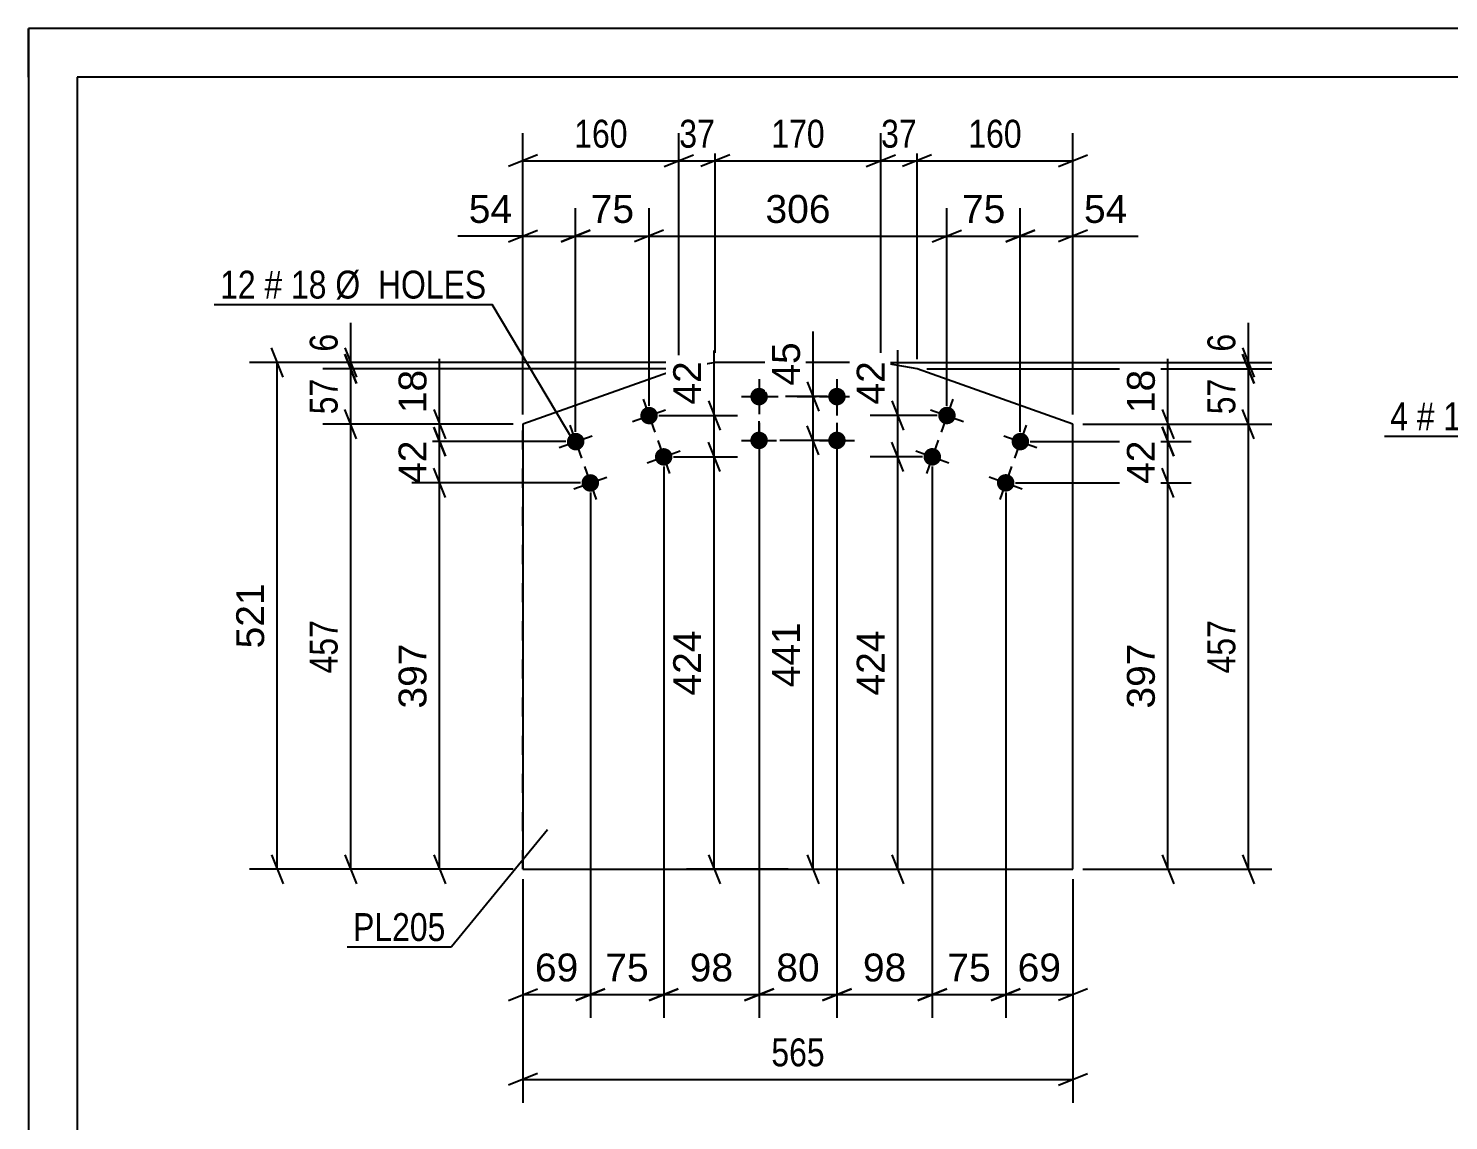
# Model space of a CAD drawing. Header units: millimetres. Extents: x 0 to 420, y 0 to 297.
# Drawn here: x 0 to 145.9, y 184.8 to 297 of the extents above; entities that cross this region are included whole.
import ezdxf

# ---------------------------------------------------------------- set-up
doc = ezdxf.new("R2010")
doc.units = ezdxf.units.MM
doc.linetypes.add('DXK_LINE_DOT2', pattern=[3.9198, 1.9599, -1.9599])
doc.styles.add('Arial', font='ARIAL.TTF', dxfattribs={"height": 0.2})
doc.styles.add('Arial Narrow', font='ARIALN.TTF', dxfattribs={"height": 0.2})

# ---------------------------------------------------------------- blocks, each defined once
blk = doc.blocks.new('Unknown-317404647-1115')
at = {"color": 5, "linetype": 'Continuous'}
for p, q in [((420, 297), (0, 297)), ((0, 297), (0, 0)), ((0, 292), (0, 297)), ((415, 292), (5, 292)), ((5, 292), (5, 5))]:
    blk.add_line(p, q, dxfattribs=at)
blk = doc.blocks.new('Bolt-317404647-8566 - 8560')
at = {"linetype": 'Continuous'}
for points in [[(64.62, 256.94), (64.54, 256.77), (64.43, 256.62), (64.29, 256.49), (64.13, 256.4), (63.95, 256.34), (63.76, 256.33), (63.57, 256.35), (63.39, 256.41), (63.23, 256.51), (63.09, 256.63), (62.99, 256.79), (62.91, 256.96), (62.88, 257.15), (62.88, 257.33), (62.92, 257.52), (63, 257.69), (63.11, 257.84), (63.25, 257.96), (63.42, 258.05), (63.6, 258.11), (63.78, 258.13), (63.97, 258.1), (64.15, 258.04), (64.31, 257.95), (64.45, 257.82), (64.56, 257.67), (64.63, 257.49), (64.67, 257.31), (64.67, 257.12)], [(57.08, 254.26), (57, 254.09), (56.89, 253.94), (56.75, 253.82), (56.59, 253.73), (56.41, 253.67), (56.22, 253.65), (56.03, 253.67), (55.85, 253.74), (55.69, 253.83), (55.55, 253.96), (55.45, 254.11), (55.37, 254.29), (55.34, 254.47), (55.34, 254.66), (55.38, 254.84), (55.46, 255.01), (55.57, 255.16), (55.71, 255.29), (55.88, 255.38), (56.06, 255.44), (56.24, 255.45), (56.43, 255.43), (56.61, 255.37), (56.77, 255.27), (56.91, 255.15), (57.02, 254.99), (57.09, 254.82), (57.13, 254.63), (57.13, 254.45)], [(66.13, 252.7), (66.05, 252.53), (65.94, 252.37), (65.79, 252.25), (65.63, 252.16), (65.45, 252.1), (65.26, 252.09), (65.08, 252.11), (64.9, 252.17), (64.74, 252.27), (64.6, 252.39), (64.49, 252.55), (64.42, 252.72), (64.38, 252.9), (64.38, 253.09), (64.42, 253.28), (64.5, 253.45), (64.62, 253.6), (64.76, 253.72), (64.92, 253.81), (65.1, 253.87), (65.29, 253.89), (65.48, 253.86), (65.65, 253.8), (65.81, 253.71), (65.95, 253.58), (66.06, 253.42), (66.14, 253.25), (66.17, 253.07), (66.17, 252.88)], [(58.59, 250.02), (58.51, 249.85), (58.4, 249.7), (58.25, 249.58), (58.09, 249.48), (57.91, 249.43), (57.72, 249.41), (57.54, 249.43), (57.36, 249.49), (57.2, 249.59), (57.06, 249.72), (56.95, 249.87), (56.88, 250.05), (56.84, 250.23), (56.84, 250.42), (56.88, 250.6), (56.96, 250.77), (57.08, 250.92), (57.22, 251.05), (57.38, 251.14), (57.56, 251.19), (57.75, 251.21), (57.94, 251.19), (58.11, 251.13), (58.28, 251.03), (58.41, 250.9), (58.52, 250.75), (58.6, 250.58), (58.63, 250.39), (58.63, 250.2)]]:
    blk.add_hatch(color=1, dxfattribs=at).paths.add_polyline_path(points)
at = {"color": 1, "linetype": 'Continuous'}
for p, q in [((63.17, 258.92), (64.37, 255.53)), ((62.07, 256.63), (65.47, 257.83)), ((55.63, 256.25), (56.83, 252.86)), ((54.54, 253.95), (57.93, 255.15)), ((64.67, 254.68), (65.88, 251.29)), ((63.58, 252.38), (66.97, 253.59)), ((57.13, 252.01), (58.34, 248.62)), ((56.04, 249.71), (59.43, 250.91))]:
    blk.add_line(p, q, dxfattribs=at)
blk = doc.blocks.new('Bolt-317404647-8571 - 8560')
at = {"linetype": 'Continuous'}
for points in [[(75.93, 258.88), (75.85, 258.71), (75.73, 258.56), (75.59, 258.44), (75.43, 258.35), (75.25, 258.29), (75.06, 258.28), (74.87, 258.3), (74.69, 258.36), (74.53, 258.46), (74.4, 258.59), (74.29, 258.74), (74.22, 258.92), (74.18, 259.1), (74.18, 259.29), (74.23, 259.47), (74.31, 259.64), (74.42, 259.79), (74.56, 259.92), (74.73, 260.01), (74.91, 260.06), (75.1, 260.08), (75.28, 260.05), (75.46, 259.99), (75.62, 259.89), (75.76, 259.77), (75.87, 259.61), (75.94, 259.44), (75.97, 259.25), (75.97, 259.06)], [(83.93, 258.88), (83.85, 258.71), (83.73, 258.56), (83.59, 258.44), (83.43, 258.35), (83.25, 258.29), (83.06, 258.28), (82.87, 258.3), (82.69, 258.36), (82.53, 258.46), (82.4, 258.59), (82.29, 258.74), (82.22, 258.92), (82.18, 259.1), (82.18, 259.29), (82.23, 259.47), (82.31, 259.64), (82.42, 259.79), (82.56, 259.92), (82.73, 260.01), (82.91, 260.06), (83.1, 260.08), (83.28, 260.05), (83.46, 259.99), (83.62, 259.89), (83.76, 259.77), (83.87, 259.61), (83.94, 259.44), (83.97, 259.25), (83.97, 259.06)], [(75.93, 254.38), (75.85, 254.21), (75.73, 254.06), (75.59, 253.94), (75.43, 253.85), (75.25, 253.79), (75.06, 253.78), (74.87, 253.8), (74.69, 253.86), (74.53, 253.96), (74.4, 254.09), (74.29, 254.24), (74.22, 254.42), (74.18, 254.6), (74.18, 254.79), (74.23, 254.97), (74.31, 255.14), (74.42, 255.29), (74.56, 255.42), (74.73, 255.51), (74.91, 255.56), (75.1, 255.58), (75.28, 255.55), (75.46, 255.49), (75.62, 255.39), (75.76, 255.27), (75.87, 255.11), (75.94, 254.94), (75.97, 254.75), (75.97, 254.56)], [(83.93, 254.38), (83.85, 254.21), (83.73, 254.06), (83.59, 253.94), (83.43, 253.85), (83.25, 253.79), (83.06, 253.78), (82.87, 253.8), (82.69, 253.86), (82.53, 253.96), (82.4, 254.09), (82.29, 254.24), (82.22, 254.42), (82.18, 254.6), (82.18, 254.79), (82.23, 254.97), (82.31, 255.14), (82.42, 255.29), (82.56, 255.42), (82.73, 255.51), (82.91, 255.56), (83.1, 255.58), (83.28, 255.55), (83.46, 255.49), (83.62, 255.39), (83.76, 255.27), (83.87, 255.11), (83.94, 254.94), (83.97, 254.75), (83.97, 254.56)]]:
    blk.add_hatch(color=1, dxfattribs=at).paths.add_polyline_path(points)
at = {"color": 1, "linetype": 'Continuous'}
for p, q in [((75.08, 260.98), (75.08, 257.38)), ((83.08, 260.98), (83.08, 257.38)), ((73.28, 259.18), (76.88, 259.18)), ((81.28, 259.18), (84.88, 259.18)), ((75.08, 256.48), (75.08, 252.88)), ((83.08, 256.48), (83.08, 252.88)), ((73.28, 254.68), (76.88, 254.68)), ((81.28, 254.68), (84.88, 254.68))]:
    blk.add_line(p, q, dxfattribs=at)
blk = doc.blocks.new('Bolt-317404647-8576 - 8560')
at = {"linetype": 'Continuous'}
for points in [[(95.23, 256.92), (95.15, 256.76), (95.03, 256.61), (94.89, 256.49), (94.72, 256.4), (94.54, 256.35), (94.35, 256.33), (94.17, 256.36), (93.99, 256.42), (93.83, 256.52), (93.69, 256.65), (93.59, 256.81), (93.52, 256.98), (93.49, 257.17), (93.49, 257.36), (93.54, 257.54), (93.62, 257.71), (93.74, 257.86), (93.88, 257.98), (94.05, 258.07), (94.23, 258.12), (94.41, 258.13), (94.6, 258.11), (94.78, 258.04), (94.94, 257.94), (95.07, 257.81), (95.18, 257.66), (95.25, 257.48), (95.28, 257.3), (95.27, 257.11)], [(102.77, 254.25), (102.69, 254.08), (102.57, 253.93), (102.43, 253.81), (102.26, 253.72), (102.08, 253.67), (101.89, 253.66), (101.71, 253.68), (101.53, 253.75), (101.37, 253.85), (101.23, 253.98), (101.13, 254.13), (101.06, 254.31), (101.03, 254.49), (101.03, 254.68), (101.08, 254.86), (101.16, 255.03), (101.27, 255.18), (101.42, 255.3), (101.59, 255.39), (101.77, 255.44), (101.95, 255.46), (102.14, 255.43), (102.32, 255.37), (102.48, 255.27), (102.61, 255.14), (102.72, 254.98), (102.79, 254.81), (102.82, 254.62), (102.81, 254.43)], [(93.72, 252.68), (93.64, 252.51), (93.53, 252.37), (93.38, 252.25), (93.22, 252.16), (93.04, 252.1), (92.85, 252.09), (92.66, 252.12), (92.49, 252.18), (92.33, 252.28), (92.19, 252.41), (92.08, 252.57), (92.01, 252.74), (91.98, 252.93), (91.99, 253.12), (92.03, 253.3), (92.12, 253.47), (92.23, 253.62), (92.37, 253.74), (92.54, 253.82), (92.72, 253.88), (92.91, 253.89), (93.1, 253.86), (93.27, 253.8), (93.43, 253.7), (93.57, 253.57), (93.67, 253.41), (93.74, 253.24), (93.78, 253.05), (93.77, 252.87)], [(101.26, 250.01), (101.18, 249.84), (101.07, 249.69), (100.92, 249.57), (100.76, 249.48), (100.58, 249.43), (100.39, 249.42), (100.2, 249.44), (100.02, 249.51), (99.87, 249.61), (99.73, 249.74), (99.62, 249.89), (99.55, 250.07), (99.52, 250.25), (99.53, 250.44), (99.57, 250.62), (99.65, 250.79), (99.77, 250.94), (99.91, 251.06), (100.08, 251.15), (100.26, 251.2), (100.45, 251.22), (100.64, 251.19), (100.81, 251.13), (100.97, 251.03), (101.11, 250.9), (101.21, 250.74), (101.28, 250.57), (101.32, 250.38), (101.31, 250.19)]]:
    blk.add_hatch(color=1, dxfattribs=at).paths.add_polyline_path(points)
at = {"color": 1, "linetype": 'Continuous'}
for p, q in [((94.99, 258.93), (93.78, 255.54)), ((92.69, 257.83), (96.08, 256.63)), ((102.52, 256.25), (101.32, 252.86)), ((93.48, 254.69), (92.28, 251.29)), ((100.23, 255.16), (103.62, 253.96)), ((91.18, 253.59), (94.58, 252.39)), ((101.02, 252.01), (99.82, 248.62)), ((98.72, 250.92), (102.12, 249.71))]:
    blk.add_line(p, q, dxfattribs=at)
blk = doc.blocks.new('Part-317404647-8581 - 8560')
at = {"color": 2, "linetype": 'Continuous'}
for p, q in [((70.58, 262.68), (66.84, 262.03)), ((87.58, 262.68), (70.58, 262.68)), ((91.31, 262.03), (87.58, 262.68)), ((66.84, 262.03), (50.82, 256.35)), ((107.33, 256.35), (91.31, 262.03)), ((50.82, 256.35), (50.82, 210.62)), ((107.33, 210.62), (107.33, 256.35)), ((50.82, 210.62), (107.33, 210.62))]:
    blk.add_line(p, q, dxfattribs=at)
at = {"color": 7, "linetype": 'DXK_LINE_DOT2'}
for p, q in [((70.58, 262.68), (70.58, 262.68)), ((87.58, 262.68), (87.58, 262.68)), ((66.84, 262.03), (66.84, 262.03)), ((91.31, 262.03), (91.31, 262.03)), ((50.82, 210.62), (50.82, 256.35)), ((107.33, 210.62), (107.33, 256.35))]:
    blk.add_line(p, q, dxfattribs=at)
blk = doc.blocks.new('Rectangle-317404647-8914 - 8560')
at = {"color": 1, "linetype": 'DXK_LINE_DOT2'}
blk.add_lwpolyline([(75.08, 259.18), (83.08, 259.18), (83.08, 254.68), (75.08, 254.68), (75.08, 259.18)], close=True, dxfattribs=at)
blk = doc.blocks.new('StraightDimension-317404647-8760 - 8560')
at = {"color": 7, "linetype": 'Continuous'}
for p, q in [((42.25, 256.35), (42.25, 263.04)), ((42.25, 256.35), (42.25, 263.04)), ((41.65, 257.85), (42.85, 254.85)), ((49.82, 256.35), (39.4, 256.35)), ((42.85, 253.05), (41.65, 256.05)), ((42.25, 254.55), (42.25, 256.35)), ((55.23, 254.55), (39.4, 254.55))]:
    blk.add_line(p, q, dxfattribs=at)
at = {"color": 0}
blk.add_wipeout([(41.5, 262.52), (37.3, 262.52), (37.3, 256.87), (41.5, 256.87)], dxfattribs=at)
at = {"color": 3, "style": 'Arial'}
blk.add_text('18', height=2.865, rotation=90.0002, dxfattribs=at).set_placement((40.9, 257.47))
blk = doc.blocks.new('StraightDimension-317404647-8880 - 8560')
at = {"color": 7, "linetype": 'Continuous'}
for p, q in [((80.63, 259.18), (80.63, 265.87)), ((80.63, 259.18), (80.63, 265.87)), ((80.03, 260.68), (81.23, 257.68)), ((82.08, 259.18), (77.78, 259.18)), ((80.63, 254.68), (80.63, 259.18)), ((81.23, 253.18), (80.03, 256.18)), ((82.08, 254.68), (77.78, 254.68))]:
    blk.add_line(p, q, dxfattribs=at)
at = {"color": 0}
blk.add_wipeout([(79.88, 265.35), (75.68, 265.35), (75.68, 259.7), (79.88, 259.7)], dxfattribs=at)
at = {"color": 3, "style": 'Arial'}
blk.add_text('45', height=2.865, rotation=90.0002, dxfattribs=at).set_placement((79.28, 260.3))
blk = doc.blocks.new('StraightDimension-317404647-8635 - 8560')
at = {"color": 7, "linetype": 'Continuous'}
for p, q in [((50.82, 209.62), (50.82, 186.63)), ((107.33, 209.62), (107.33, 186.63)), ((52.32, 189.63), (49.32, 188.43)), ((50.82, 189.03), (107.33, 189.03)), ((105.83, 188.43), (108.83, 189.63))]:
    blk.add_line(p, q, dxfattribs=at)
at = {"color": 0}
blk.add_wipeout([(82.42, 189.78), (82.42, 193.98), (75.74, 193.98), (75.74, 189.78)], dxfattribs=at)
at = {"color": 3, "style": 'Arial Narrow'}
blk.add_text('565', height=2.863, dxfattribs=at).set_placement((76.34, 190.38))
blk = doc.blocks.new('StraightDimension-317404647-8640 - 8560')
at = {"color": 7, "linetype": 'Continuous'}
for p, q in [((33.72, 254.85), (32.52, 257.85)), ((49.82, 256.35), (30.27, 256.35)), ((33.12, 210.62), (33.12, 256.35)), ((32.52, 212.12), (33.72, 209.12)), ((49.82, 210.62), (30.27, 210.62))]:
    blk.add_line(p, q, dxfattribs=at)
at = {"color": 0}
blk.add_wipeout([(32.37, 236.82), (28.17, 236.82), (28.17, 230.14), (32.37, 230.14)], dxfattribs=at)
at = {"color": 3, "style": 'Arial Narrow'}
blk.add_text('457', height=2.863, rotation=90.0002, dxfattribs=at).set_placement((31.77, 230.74))
blk = doc.blocks.new('StraightDimension-317404647-8820 - 8560')
at = {"color": 7, "linetype": 'Continuous'}
for p, q in [((83.08, 253.68), (83.08, 195.35)), ((92.88, 251.99), (92.88, 195.35)), ((81.58, 197.15), (84.58, 198.35)), ((83.08, 197.75), (92.88, 197.75)), ((94.38, 198.35), (91.38, 197.15))]:
    blk.add_line(p, q, dxfattribs=at)
at = {"color": 0}
blk.add_wipeout([(90.8, 198.5), (90.8, 202.7), (85.15, 202.7), (85.15, 198.5)], dxfattribs=at)
at = {"color": 3, "style": 'Arial'}
blk.add_text('98', height=2.865, dxfattribs=at).set_placement((85.75, 199.1))
blk = doc.blocks.new('StraightDimension-317404647-8706 - 8560')
at = {"color": 7, "linetype": 'Continuous'}
for p, q in [((63.77, 258.23), (63.77, 278.52)), ((94.38, 258.23), (94.38, 278.52)), ((65.27, 276.27), (62.27, 275.07)), ((92.88, 275.07), (95.88, 276.27)), ((63.77, 275.67), (94.38, 275.67))]:
    blk.add_line(p, q, dxfattribs=at)
at = {"color": 0}
blk.add_wipeout([(83.01, 276.42), (83.01, 280.62), (75.14, 280.62), (75.14, 276.42)], dxfattribs=at)
at = {"color": 3, "style": 'Arial'}
blk.add_text('306', height=2.865, dxfattribs=at).set_placement((75.74, 277.02))
blk = doc.blocks.new('StraightDimension-317404647-8583 - 8560')
at = {"color": 7, "linetype": 'Continuous'}
for p, q in [((91.31, 263.03), (91.31, 286.25)), ((107.33, 257.35), (107.33, 286.25)), ((92.81, 284), (89.81, 282.8)), ((91.31, 283.4), (107.33, 283.4)), ((105.83, 282.8), (108.83, 284))]:
    blk.add_line(p, q, dxfattribs=at)
at = {"color": 0}
blk.add_wipeout([(102.67, 284.15), (102.67, 288.35), (95.98, 288.35), (95.98, 284.15)], dxfattribs=at)
at = {"color": 3, "style": 'Arial Narrow'}
blk.add_text('160', height=2.863, dxfattribs=at).set_placement((96.58, 284.75))
blk = doc.blocks.new('StraightDimension-317404647-8663 - 8560')
at = {"color": 7, "linetype": 'Continuous'}
for p, q in [((125.36, 262.68), (125.36, 266.76)), ((125.36, 262.68), (125.36, 266.76)), ((124.76, 264.18), (125.96, 261.18)), ((88.58, 262.68), (127.76, 262.68)), ((125.96, 260.53), (124.76, 263.53)), ((125.36, 262.03), (125.36, 262.68)), ((92.31, 262.03), (127.76, 262.03))]:
    blk.add_line(p, q, dxfattribs=at)
at = {"color": 0}
blk.add_wipeout([(124.61, 266.23), (120.41, 266.23), (120.41, 263.2), (124.61, 263.2)], dxfattribs=at)
at = {"color": 3, "style": 'Arial Narrow'}
blk.add_text('6', height=2.86, rotation=90.0002, dxfattribs=at).set_placement((124.01, 263.8))
blk = doc.blocks.new('StraightDimension-317404647-8594 - 8560')
at = {"color": 7, "linetype": 'Continuous'}
for p, q in [((87.58, 263.68), (87.58, 286.25)), ((91.31, 263.03), (91.31, 286.25)), ((86.08, 282.8), (89.08, 284)), ((87.58, 283.4), (91.31, 283.4)), ((92.81, 284), (89.81, 282.8))]:
    blk.add_line(p, q, dxfattribs=at)
at = {"color": 0}
blk.add_wipeout([(91.87, 284.15), (91.87, 288.35), (87.02, 288.35), (87.02, 284.15)], dxfattribs=at)
at = {"color": 3, "style": 'Arial Narrow'}
blk.add_text('37', height=2.863, dxfattribs=at).set_placement((87.62, 284.75))
blk = doc.blocks.new('StraightDimension-317404647-8604 - 8560')
at = {"color": 7, "linetype": 'Continuous'}
for p, q in [((70.58, 263.68), (70.58, 286.25)), ((87.58, 263.68), (87.58, 286.25)), ((72.08, 284), (69.08, 282.8)), ((70.58, 283.4), (87.58, 283.4)), ((86.08, 282.8), (89.08, 284))]:
    blk.add_line(p, q, dxfattribs=at)
at = {"color": 0}
blk.add_wipeout([(82.42, 284.15), (82.42, 288.35), (75.74, 288.35), (75.74, 284.15)], dxfattribs=at)
at = {"color": 3, "style": 'Arial Narrow'}
blk.add_text('170', height=2.863, dxfattribs=at).set_placement((76.34, 284.75))
blk = doc.blocks.new('StraightDimension-317404647-8614 - 8560')
at = {"color": 7, "linetype": 'Continuous'}
for p, q in [((66.84, 263.03), (66.84, 286.25)), ((70.58, 263.68), (70.58, 286.25)), ((65.34, 282.8), (68.34, 284)), ((66.84, 283.4), (70.58, 283.4)), ((72.08, 284), (69.08, 282.8))]:
    blk.add_line(p, q, dxfattribs=at)
at = {"color": 0}
blk.add_wipeout([(71.14, 284.15), (71.14, 288.35), (66.28, 288.35), (66.28, 284.15)], dxfattribs=at)
at = {"color": 3, "style": 'Arial Narrow'}
blk.add_text('37', height=2.863, dxfattribs=at).set_placement((66.88, 284.75))
blk = doc.blocks.new('StraightDimension-317404647-8624 - 8560')
at = {"color": 7, "linetype": 'Continuous'}
for p, q in [((50.82, 257.35), (50.82, 286.25)), ((66.84, 263.03), (66.84, 286.25)), ((52.32, 284), (49.32, 282.8)), ((50.82, 283.4), (66.84, 283.4)), ((65.34, 282.8), (68.34, 284))]:
    blk.add_line(p, q, dxfattribs=at)
at = {"color": 0}
blk.add_wipeout([(62.17, 284.15), (62.17, 288.35), (55.49, 288.35), (55.49, 284.15)], dxfattribs=at)
at = {"color": 3, "style": 'Arial Narrow'}
blk.add_text('160', height=2.863, dxfattribs=at).set_placement((56.09, 284.75))
blk = doc.blocks.new('StraightDimension-317404647-8891 - 8560')
at = {"color": 7, "linetype": 'Continuous'}
for p, q in [((89.93, 251.49), (88.73, 254.49)), ((91.88, 252.99), (86.48, 252.99)), ((89.33, 210.62), (89.33, 252.99)), ((88.73, 212.12), (89.93, 209.12)), ((80.08, 210.62), (91.73, 210.62))]:
    blk.add_line(p, q, dxfattribs=at)
at = {"color": 0}
blk.add_wipeout([(88.58, 235.74), (84.38, 235.74), (84.38, 227.87), (88.58, 227.87)], dxfattribs=at)
at = {"color": 3, "style": 'Arial'}
blk.add_text('424', height=2.865, rotation=90.0002, dxfattribs=at).set_placement((87.98, 228.47))
blk = doc.blocks.new('StraightDimension-317404647-8646 - 8560')
at = {"color": 7, "linetype": 'Continuous'}
for p, q in [((32.52, 263.53), (33.72, 260.53)), ((65.84, 262.03), (30.27, 262.03)), ((33.12, 256.35), (33.12, 262.03)), ((33.72, 254.85), (32.52, 257.85)), ((49.82, 256.35), (30.27, 256.35))]:
    blk.add_line(p, q, dxfattribs=at)
at = {"color": 0}
blk.add_wipeout([(32.37, 261.62), (28.17, 261.62), (28.17, 256.76), (32.37, 256.76)], dxfattribs=at)
at = {"color": 3, "style": 'Arial Narrow'}
blk.add_text('57', height=2.863, rotation=90.0002, dxfattribs=at).set_placement((31.77, 257.36))
blk = doc.blocks.new('StraightDimension-317404647-8654 - 8560')
at = {"color": 7, "linetype": 'Continuous'}
for p, q in [((33.12, 262.68), (33.12, 266.76)), ((33.12, 262.68), (33.12, 266.76)), ((32.52, 264.18), (33.72, 261.18)), ((69.58, 262.68), (30.27, 262.68)), ((33.72, 260.53), (32.52, 263.53)), ((33.12, 262.03), (33.12, 262.68)), ((65.84, 262.03), (30.27, 262.03))]:
    blk.add_line(p, q, dxfattribs=at)
at = {"color": 0}
blk.add_wipeout([(32.37, 266.23), (28.17, 266.23), (28.17, 263.2), (32.37, 263.2)], dxfattribs=at)
at = {"color": 3, "style": 'Arial Narrow'}
blk.add_text('6', height=2.86, rotation=90.0002, dxfattribs=at).set_placement((31.77, 263.8))
blk = doc.blocks.new('StraightDimension-317404647-8671 - 8560')
at = {"color": 7, "linetype": 'Continuous'}
for p, q in [((124.76, 263.53), (125.96, 260.53)), ((92.31, 262.03), (127.76, 262.03)), ((125.36, 256.35), (125.36, 262.03)), ((125.96, 254.85), (124.76, 257.85)), ((108.33, 256.35), (127.76, 256.35))]:
    blk.add_line(p, q, dxfattribs=at)
at = {"color": 0}
blk.add_wipeout([(124.61, 261.62), (120.41, 261.62), (120.41, 256.76), (124.61, 256.76)], dxfattribs=at)
at = {"color": 3, "style": 'Arial Narrow'}
blk.add_text('57', height=2.863, rotation=90.0002, dxfattribs=at).set_placement((124.01, 257.36))
blk = doc.blocks.new('StraightDimension-317404647-8679 - 8560')
at = {"color": 7, "linetype": 'Continuous'}
for p, q in [((125.96, 254.85), (124.76, 257.85)), ((108.33, 256.35), (127.76, 256.35)), ((125.36, 210.62), (125.36, 256.35)), ((124.76, 212.12), (125.96, 209.12)), ((108.33, 210.62), (127.76, 210.62))]:
    blk.add_line(p, q, dxfattribs=at)
at = {"color": 0}
blk.add_wipeout([(124.61, 236.83), (120.41, 236.83), (120.41, 230.14), (124.61, 230.14)], dxfattribs=at)
at = {"color": 3, "style": 'Arial Narrow'}
blk.add_text('457', height=2.863, rotation=90.0002, dxfattribs=at).set_placement((124.01, 230.74))
blk = doc.blocks.new('StraightDimension-317404647-8867 - 8560')
at = {"color": 7, "linetype": 'Continuous'}
for p, q in [((81.23, 253.18), (80.03, 256.18)), ((82.08, 254.68), (77.78, 254.68)), ((80.63, 210.62), (80.63, 254.68)), ((80.03, 212.12), (81.23, 209.12)), ((80.08, 210.62), (83.03, 210.62))]:
    blk.add_line(p, q, dxfattribs=at)
at = {"color": 0}
blk.add_wipeout([(79.88, 236.58), (75.68, 236.58), (75.68, 228.71), (79.88, 228.71)], dxfattribs=at)
at = {"color": 3, "style": 'Arial'}
blk.add_text('441', height=2.865, rotation=90.0002, dxfattribs=at).set_placement((79.28, 229.31))
blk = doc.blocks.new('StraightDimension-317404647-8686 - 8560')
at = {"color": 7, "linetype": 'Continuous'}
for p, q in [((101.92, 255.56), (101.92, 278.52)), ((107.33, 257.35), (107.33, 278.52)), ((100.42, 275.07), (103.42, 276.27)), ((108.83, 276.27), (105.83, 275.07)), ((101.92, 275.67), (107.33, 275.67)), ((107.33, 275.67), (114.03, 275.67)), ((107.33, 275.67), (114.03, 275.67))]:
    blk.add_line(p, q, dxfattribs=at)
at = {"color": 0}
blk.add_wipeout([(113.51, 276.42), (113.51, 280.62), (107.86, 280.62), (107.86, 276.42)], dxfattribs=at)
at = {"color": 3, "style": 'Arial'}
blk.add_text('54', height=2.865, dxfattribs=at).set_placement((108.46, 277.02))
blk = doc.blocks.new('StraightDimension-317404647-8696 - 8560')
at = {"color": 7, "linetype": 'Continuous'}
for p, q in [((94.38, 258.23), (94.38, 278.52)), ((101.92, 255.56), (101.92, 278.52)), ((92.88, 275.07), (95.88, 276.27)), ((103.42, 276.27), (100.42, 275.07)), ((94.38, 275.67), (101.92, 275.67))]:
    blk.add_line(p, q, dxfattribs=at)
at = {"color": 0}
blk.add_wipeout([(100.98, 276.42), (100.98, 280.62), (95.33, 280.62), (95.33, 276.42)], dxfattribs=at)
at = {"color": 3, "style": 'Arial'}
blk.add_text('75', height=2.865, dxfattribs=at).set_placement((95.93, 277.02))
blk = doc.blocks.new('StraightDimension-317404647-8716 - 8560')
at = {"color": 7, "linetype": 'Continuous'}
for p, q in [((56.23, 255.55), (56.23, 278.52)), ((63.77, 258.23), (63.77, 278.52)), ((54.73, 275.07), (57.73, 276.27)), ((65.27, 276.27), (62.27, 275.07)), ((56.23, 275.67), (63.77, 275.67))]:
    blk.add_line(p, q, dxfattribs=at)
at = {"color": 0}
blk.add_wipeout([(62.83, 276.42), (62.83, 280.62), (57.18, 280.62), (57.18, 276.42)], dxfattribs=at)
at = {"color": 3, "style": 'Arial'}
blk.add_text('75', height=2.865, dxfattribs=at).set_placement((57.78, 277.02))
blk = doc.blocks.new('StraightDimension-317404647-8790 - 8560')
at = {"color": 7, "linetype": 'Continuous'}
for p, q in [((57.74, 249.31), (57.74, 195.35)), ((50.82, 209.62), (50.82, 195.35)), ((49.32, 197.15), (52.32, 198.35)), ((50.82, 197.75), (57.74, 197.75)), ((59.24, 198.35), (56.24, 197.15))]:
    blk.add_line(p, q, dxfattribs=at)
at = {"color": 0}
blk.add_wipeout([(57.1, 198.5), (57.1, 202.7), (51.45, 202.7), (51.45, 198.5)], dxfattribs=at)
at = {"color": 3, "style": 'Arial'}
blk.add_text('69', height=2.865, dxfattribs=at).set_placement((52.05, 199.1))
blk = doc.blocks.new('StraightDimension-317404647-8726 - 8560')
at = {"color": 7, "linetype": 'Continuous'}
for p, q in [((50.82, 257.35), (50.82, 278.52)), ((56.23, 255.55), (56.23, 278.52)), ((49.32, 275.07), (52.32, 276.27)), ((57.73, 276.27), (54.73, 275.07)), ((50.82, 275.67), (44.12, 275.67)), ((50.82, 275.67), (44.12, 275.67)), ((50.82, 275.67), (56.23, 275.67))]:
    blk.add_line(p, q, dxfattribs=at)
at = {"color": 0}
blk.add_wipeout([(50.3, 276.42), (50.3, 280.62), (44.65, 280.62), (44.65, 276.42)], dxfattribs=at)
at = {"color": 3, "style": 'Arial'}
blk.add_text('54', height=2.865, dxfattribs=at).set_placement((45.25, 277.02))
blk = doc.blocks.new('StraightDimension-317404647-8737 - 8560')
at = {"color": 7, "linetype": 'Continuous'}
for p, q in [((117.09, 256.35), (117.09, 263.05)), ((117.09, 256.35), (117.09, 263.05)), ((116.49, 257.85), (117.69, 254.85)), ((108.33, 256.35), (119.49, 256.35)), ((117.69, 253.06), (116.49, 256.06)), ((117.09, 254.56), (117.09, 256.35)), ((102.92, 254.56), (119.49, 254.56))]:
    blk.add_line(p, q, dxfattribs=at)
at = {"color": 0}
blk.add_wipeout([(116.34, 262.52), (112.14, 262.52), (112.14, 256.88), (116.34, 256.88)], dxfattribs=at)
at = {"color": 3, "style": 'Arial'}
blk.add_text('18', height=2.865, rotation=90.0002, dxfattribs=at).set_placement((115.74, 257.48))
blk = doc.blocks.new('StraightDimension-317404647-8745 - 8560')
at = {"color": 7, "linetype": 'Continuous'}
for p, q in [((117.69, 248.82), (116.49, 251.82)), ((101.42, 250.32), (119.49, 250.32)), ((117.09, 210.62), (117.09, 250.32)), ((116.49, 212.12), (117.69, 209.12)), ((108.33, 210.62), (119.49, 210.62))]:
    blk.add_line(p, q, dxfattribs=at)
at = {"color": 0}
blk.add_wipeout([(116.34, 234.4), (112.14, 234.4), (112.14, 226.53), (116.34, 226.53)], dxfattribs=at)
at = {"color": 3, "style": 'Arial'}
blk.add_text('397', height=2.865, rotation=90.0002, dxfattribs=at).set_placement((115.74, 227.13))
blk = doc.blocks.new('StraightDimension-317404647-8751 - 8560')
at = {"color": 7, "linetype": 'Continuous'}
for p, q in [((116.49, 256.06), (117.69, 253.06)), ((102.92, 254.56), (119.49, 254.56)), ((117.09, 250.32), (117.09, 254.56)), ((117.69, 248.82), (116.49, 251.82)), ((101.42, 250.32), (119.49, 250.32))]:
    blk.add_line(p, q, dxfattribs=at)
at = {"color": 0}
blk.add_wipeout([(116.34, 255.26), (112.14, 255.26), (112.14, 249.61), (116.34, 249.61)], dxfattribs=at)
at = {"color": 3, "style": 'Arial'}
blk.add_text('42', height=2.865, rotation=90.0002, dxfattribs=at).set_placement((115.74, 250.21))
blk = doc.blocks.new('StraightDimension-317404647-8768 - 8560')
at = {"color": 7, "linetype": 'Continuous'}
for p, q in [((41.65, 256.05), (42.85, 253.05)), ((55.23, 254.55), (39.4, 254.55)), ((42.25, 250.31), (42.25, 254.55)), ((42.85, 248.81), (41.65, 251.81)), ((56.74, 250.31), (39.4, 250.31))]:
    blk.add_line(p, q, dxfattribs=at)
at = {"color": 0}
blk.add_wipeout([(41.5, 255.26), (37.3, 255.26), (37.3, 249.61), (41.5, 249.61)], dxfattribs=at)
at = {"color": 3, "style": 'Arial'}
blk.add_text('42', height=2.865, rotation=90.0002, dxfattribs=at).set_placement((40.9, 250.21))
blk = doc.blocks.new('StraightDimension-317404647-8904 - 8560')
at = {"color": 7, "linetype": 'Continuous'}
for p, q in [((89.33, 257.23), (89.33, 263.93)), ((89.33, 257.23), (89.33, 263.93)), ((88.73, 258.73), (89.93, 255.73)), ((93.38, 257.23), (86.48, 257.23)), ((89.33, 252.99), (89.33, 257.23)), ((89.93, 251.49), (88.73, 254.49)), ((91.88, 252.99), (86.48, 252.99))]:
    blk.add_line(p, q, dxfattribs=at)
at = {"color": 0}
blk.add_wipeout([(88.58, 263.4), (84.38, 263.4), (84.38, 257.76), (88.58, 257.76)], dxfattribs=at)
at = {"color": 3, "style": 'Arial'}
blk.add_text('42', height=2.865, rotation=90.0002, dxfattribs=at).set_placement((87.98, 258.36))
blk = doc.blocks.new('StraightDimension-317404647-8776 - 8560')
at = {"color": 7, "linetype": 'Continuous'}
for p, q in [((42.85, 248.81), (41.65, 251.81)), ((56.74, 250.31), (39.4, 250.31)), ((42.25, 210.62), (42.25, 250.31)), ((41.65, 212.12), (42.85, 209.12)), ((49.82, 210.62), (39.4, 210.62))]:
    blk.add_line(p, q, dxfattribs=at)
at = {"color": 0}
blk.add_wipeout([(41.5, 234.4), (37.3, 234.4), (37.3, 226.53), (41.5, 226.53)], dxfattribs=at)
at = {"color": 3, "style": 'Arial'}
blk.add_text('397', height=2.865, rotation=90.0002, dxfattribs=at).set_placement((40.9, 227.13))
blk = doc.blocks.new('StraightDimension-317404647-8783 - 8560')
at = {"color": 7, "linetype": 'Continuous'}
for p, q in [((26.17, 261.18), (24.97, 264.18)), ((69.58, 262.68), (22.72, 262.68)), ((25.57, 210.62), (25.57, 262.68)), ((24.97, 212.12), (26.17, 209.12)), ((49.82, 210.62), (22.72, 210.62))]:
    blk.add_line(p, q, dxfattribs=at)
at = {"color": 0}
blk.add_wipeout([(24.82, 240.58), (20.62, 240.58), (20.62, 232.71), (24.82, 232.71)], dxfattribs=at)
at = {"color": 3, "style": 'Arial'}
blk.add_text('521', height=2.865, rotation=90.0002, dxfattribs=at).set_placement((24.22, 233.31))
blk = doc.blocks.new('StraightDimension-317404647-8796 - 8560')
at = {"color": 7, "linetype": 'Continuous'}
for p, q in [((65.28, 251.99), (65.28, 195.35)), ((57.74, 249.31), (57.74, 195.35)), ((56.24, 197.15), (59.24, 198.35)), ((57.74, 197.75), (65.28, 197.75)), ((66.78, 198.35), (63.78, 197.15))]:
    blk.add_line(p, q, dxfattribs=at)
at = {"color": 0}
blk.add_wipeout([(64.33, 198.5), (64.33, 202.7), (58.68, 202.7), (58.68, 198.5)], dxfattribs=at)
at = {"color": 3, "style": 'Arial'}
blk.add_text('75', height=2.865, dxfattribs=at).set_placement((59.28, 199.1))
blk = doc.blocks.new('StraightDimension-317404647-8804 - 8560')
at = {"color": 7, "linetype": 'Continuous'}
for p, q in [((75.08, 253.68), (75.08, 195.35)), ((65.28, 251.99), (65.28, 195.35)), ((63.78, 197.15), (66.78, 198.35)), ((65.28, 197.75), (75.08, 197.75)), ((76.58, 198.35), (73.58, 197.15))]:
    blk.add_line(p, q, dxfattribs=at)
at = {"color": 0}
blk.add_wipeout([(73, 198.5), (73, 202.7), (67.35, 202.7), (67.35, 198.5)], dxfattribs=at)
at = {"color": 3, "style": 'Arial'}
blk.add_text('98', height=2.865, dxfattribs=at).set_placement((67.95, 199.1))
blk = doc.blocks.new('StraightDimension-317404647-8812 - 8560')
at = {"color": 7, "linetype": 'Continuous'}
for p, q in [((75.08, 253.68), (75.08, 195.35)), ((83.08, 253.68), (83.08, 195.35)), ((73.58, 197.15), (76.58, 198.35)), ((75.08, 197.75), (83.08, 197.75)), ((84.58, 198.35), (81.58, 197.15))]:
    blk.add_line(p, q, dxfattribs=at)
at = {"color": 0}
blk.add_wipeout([(81.9, 198.5), (81.9, 202.7), (76.25, 202.7), (76.25, 198.5)], dxfattribs=at)
at = {"color": 3, "style": 'Arial'}
blk.add_text('80', height=2.865, dxfattribs=at).set_placement((76.85, 199.1))
blk = doc.blocks.new('StraightDimension-317404647-8828 - 8560')
at = {"color": 7, "linetype": 'Continuous'}
for p, q in [((92.88, 251.99), (92.88, 195.35)), ((100.42, 249.32), (100.42, 195.35)), ((91.38, 197.15), (94.38, 198.35)), ((92.88, 197.75), (100.42, 197.75)), ((101.92, 198.35), (98.92, 197.15))]:
    blk.add_line(p, q, dxfattribs=at)
at = {"color": 0}
blk.add_wipeout([(99.47, 198.5), (99.47, 202.7), (93.83, 202.7), (93.83, 198.5)], dxfattribs=at)
at = {"color": 3, "style": 'Arial'}
blk.add_text('75', height=2.865, dxfattribs=at).set_placement((94.43, 199.1))
blk = doc.blocks.new('StraightDimension-317404647-8836 - 8560')
at = {"color": 7, "linetype": 'Continuous'}
for p, q in [((100.42, 249.32), (100.42, 195.35)), ((107.33, 209.62), (107.33, 195.35)), ((98.92, 197.15), (101.92, 198.35)), ((100.42, 197.75), (107.33, 197.75)), ((108.83, 198.35), (105.83, 197.15))]:
    blk.add_line(p, q, dxfattribs=at)
at = {"color": 0}
blk.add_wipeout([(106.7, 198.5), (106.7, 202.7), (101.05, 202.7), (101.05, 198.5)], dxfattribs=at)
at = {"color": 3, "style": 'Arial'}
blk.add_text('69', height=2.865, dxfattribs=at).set_placement((101.65, 199.1))
blk = doc.blocks.new('StraightDimension-317404647-8843 - 8560')
at = {"color": 7, "linetype": 'Continuous'}
for p, q in [((71.07, 251.49), (69.87, 254.49)), ((66.28, 252.99), (72.87, 252.99)), ((70.47, 210.62), (70.47, 252.99)), ((69.87, 212.12), (71.07, 209.12)), ((78.08, 210.62), (67.62, 210.62))]:
    blk.add_line(p, q, dxfattribs=at)
at = {"color": 0}
blk.add_wipeout([(69.72, 235.74), (65.52, 235.74), (65.52, 227.87), (69.72, 227.87)], dxfattribs=at)
at = {"color": 3, "style": 'Arial'}
blk.add_text('424', height=2.865, rotation=90.0002, dxfattribs=at).set_placement((69.12, 228.47))
blk = doc.blocks.new('StraightDimension-317404647-8856 - 8560')
at = {"color": 7, "linetype": 'Continuous'}
for p, q in [((70.47, 257.23), (70.47, 263.92)), ((70.47, 257.23), (70.47, 263.92)), ((69.87, 258.73), (71.07, 255.73)), ((64.77, 257.23), (72.87, 257.23)), ((70.47, 252.99), (70.47, 257.23)), ((71.07, 251.49), (69.87, 254.49)), ((66.28, 252.99), (72.87, 252.99))]:
    blk.add_line(p, q, dxfattribs=at)
at = {"color": 0}
blk.add_wipeout([(69.72, 263.4), (65.52, 263.4), (65.52, 257.75), (69.72, 257.75)], dxfattribs=at)
at = {"color": 3, "style": 'Arial'}
blk.add_text('42', height=2.865, rotation=90.0002, dxfattribs=at).set_placement((69.12, 258.35))
blk = doc.blocks.new('MarkSet-317404647-8952 - 8560')
at = {"color": 0}
for points in [[(23.35, 269.25), (23.35, 272.25), (19.7, 272.25), (19.7, 269.25)], [(26.08, 269.25), (26.08, 272.25), (24.25, 272.25), (24.25, 269.25)], [(30.64, 269.25), (30.64, 272.25), (26.98, 272.25), (26.98, 269.25)], [(47.06, 269.25), (47.06, 272.25), (31.54, 272.25), (31.54, 269.25)]]:
    blk.add_wipeout(points, dxfattribs=at)
for points in [[(23.35, 269.25), (23.35, 272.25), (19.7, 272.25), (19.7, 269.25)], [(26.08, 269.25), (26.08, 272.25), (24.25, 272.25), (24.25, 269.25)], [(30.64, 269.25), (30.64, 272.25), (26.98, 272.25), (26.98, 269.25)], [(47.06, 269.25), (47.06, 272.25), (31.54, 272.25), (31.54, 269.25)]]:
    blk.add_wipeout(points, dxfattribs=at)
at = {"color": 7, "linetype": 'Continuous'}
for p in [(19.1, 268.65), (56.19, 254.34)]:
    blk.add_line(p, (47.66, 268.65), dxfattribs=at)
at = {"color": 3, "style": 'Arial Narrow'}
for s, height, p in [('12', 2.863, (19.7, 269.25)), ('#', 2.86, (24.25, 269.25)), ('18', 2.863, (26.98, 269.25)), ('Ø  HOLES', 2.863, (31.54, 269.25))]:
    blk.add_text(s, height=height, dxfattribs=at).set_placement(p)
blk = doc.blocks.new('Mark-317404647-8577 - 8560')
at = {"color": 0}
blk.add_wipeout([(42.86, 203.25), (42.86, 206.25), (33.36, 206.25), (33.36, 203.25)], dxfattribs=at)
blk.add_wipeout([(42.86, 203.25), (42.86, 206.25), (33.36, 206.25), (33.36, 203.25)], dxfattribs=at)
at = {"color": 30, "linetype": 'Continuous'}
for p in [(53.35, 214.66), (32.76, 202.65)]:
    blk.add_line(p, (43.46, 202.65), dxfattribs=at)
at = {"color": 3, "style": 'Arial Narrow'}
blk.add_text('PL205', height=2.863, dxfattribs=at).set_placement((33.36, 203.25))
blk = doc.blocks.new('Mark-317404647-8144 - 8136')
at = {"color": 0}
for points in [[(141.76, 255.72), (141.76, 258.72), (139.93, 258.72), (139.93, 255.72)], [(144.49, 255.72), (144.49, 258.72), (142.66, 258.72), (142.66, 255.72)], [(149.05, 255.72), (149.05, 258.72), (145.39, 258.72), (145.39, 255.72)], [(165.47, 255.72), (165.47, 258.72), (149.95, 258.72), (149.95, 255.72)]]:
    blk.add_wipeout(points, dxfattribs=at)
for points in [[(141.76, 255.72), (141.76, 258.72), (139.93, 258.72), (139.93, 255.72)], [(144.49, 255.72), (144.49, 258.72), (142.66, 258.72), (142.66, 255.72)], [(149.05, 255.72), (149.05, 258.72), (145.39, 258.72), (145.39, 255.72)], [(165.47, 255.72), (165.47, 258.72), (149.95, 258.72), (149.95, 255.72)]]:
    blk.add_wipeout(points, dxfattribs=at)
at = {"color": 7, "linetype": 'Continuous'}
for p in [(139.33, 255.12), (178.1, 238.37)]:
    blk.add_line(p, (166.07, 255.12), dxfattribs=at)
at = {"color": 3, "style": 'Arial Narrow'}
for s, height, p in [('4', 2.86, (139.93, 255.72)), ('#', 2.86, (142.66, 255.72)), ('18', 2.863, (145.39, 255.72)), ('Ø  HOLES', 2.863, (149.95, 255.72))]:
    blk.add_text(s, height=height, dxfattribs=at).set_placement(p)

msp = doc.modelspace()

# ---------------------------------------------------------------- block references
for name in ['Unknown-317404647-1115', 'Part-317404647-8581 - 8560', 'Bolt-317404647-8571 - 8560', 'Bolt-317404647-8566 - 8560', 'Rectangle-317404647-8914 - 8560', 'Bolt-317404647-8576 - 8560']:
    msp.add_blockref(name, (0, 0))

# ---------------------------------------------------------------- next in the draw order: block references
for name in ['StraightDimension-317404647-8880 - 8560', 'StraightDimension-317404647-8760 - 8560', 'Mark-317404647-8144 - 8136', 'StraightDimension-317404647-8635 - 8560']:
    msp.add_blockref(name, (0, 0))

# ---------------------------------------------------------------- next in the draw order: block references
for name in ['StraightDimension-317404647-8706 - 8560', 'StraightDimension-317404647-8640 - 8560', 'StraightDimension-317404647-8820 - 8560']:
    msp.add_blockref(name, (0, 0))

# ---------------------------------------------------------------- next in the draw order: block references
for name in ['StraightDimension-317404647-8583 - 8560', 'StraightDimension-317404647-8891 - 8560', 'StraightDimension-317404647-8790 - 8560']:
    msp.add_blockref(name, (0, 0))

# ---------------------------------------------------------------- next in the draw order: block references
for name in ['StraightDimension-317404647-8663 - 8560', 'StraightDimension-317404647-8867 - 8560']:
    msp.add_blockref(name, (0, 0))

# ---------------------------------------------------------------- next in the draw order: block references
msp.add_blockref('StraightDimension-317404647-8594 - 8560', (0, 0))

# ---------------------------------------------------------------- next in the draw order: block references
for name in ['StraightDimension-317404647-8604 - 8560', 'StraightDimension-317404647-8671 - 8560']:
    msp.add_blockref(name, (0, 0))

# ---------------------------------------------------------------- next in the draw order: block references
for name in ['StraightDimension-317404647-8614 - 8560', 'StraightDimension-317404647-8679 - 8560']:
    msp.add_blockref(name, (0, 0))

# ---------------------------------------------------------------- next in the draw order: block references
for name in ['StraightDimension-317404647-8624 - 8560', 'StraightDimension-317404647-8686 - 8560', 'StraightDimension-317404647-8745 - 8560']:
    msp.add_blockref(name, (0, 0))

# ---------------------------------------------------------------- next in the draw order: block references
for name in ['StraightDimension-317404647-8696 - 8560', 'StraightDimension-317404647-8646 - 8560']:
    msp.add_blockref(name, (0, 0))

# ---------------------------------------------------------------- next in the draw order: block references
for name in ['StraightDimension-317404647-8654 - 8560', 'StraightDimension-317404647-8904 - 8560', 'StraightDimension-317404647-8737 - 8560']:
    msp.add_blockref(name, (0, 0))

# ---------------------------------------------------------------- next in the draw order: block references
for name in ['StraightDimension-317404647-8716 - 8560', 'StraightDimension-317404647-8751 - 8560']:
    msp.add_blockref(name, (0, 0))

# ---------------------------------------------------------------- next in the draw order: block references
for name in ['StraightDimension-317404647-8726 - 8560', 'StraightDimension-317404647-8828 - 8560']:
    msp.add_blockref(name, (0, 0))

# ---------------------------------------------------------------- next in the draw order: block references
for name in ['StraightDimension-317404647-8768 - 8560', 'StraightDimension-317404647-8836 - 8560']:
    msp.add_blockref(name, (0, 0))

# ---------------------------------------------------------------- next in the draw order: block references
msp.add_blockref('StraightDimension-317404647-8776 - 8560', (0, 0))

# ---------------------------------------------------------------- next in the draw order: block references
msp.add_blockref('StraightDimension-317404647-8783 - 8560', (0, 0))

# ---------------------------------------------------------------- next in the draw order: block references
for name in ['MarkSet-317404647-8952 - 8560', 'StraightDimension-317404647-8796 - 8560', 'Mark-317404647-8577 - 8560']:
    msp.add_blockref(name, (0, 0))

# ---------------------------------------------------------------- next in the draw order: block references
msp.add_blockref('StraightDimension-317404647-8804 - 8560', (0, 0))

# ---------------------------------------------------------------- next in the draw order: block references
msp.add_blockref('StraightDimension-317404647-8812 - 8560', (0, 0))

# ---------------------------------------------------------------- next in the draw order: block references
msp.add_blockref('StraightDimension-317404647-8843 - 8560', (0, 0))

# ---------------------------------------------------------------- next in the draw order: block references
msp.add_blockref('StraightDimension-317404647-8856 - 8560', (0, 0))

doc.saveas('drawing.dxf')
